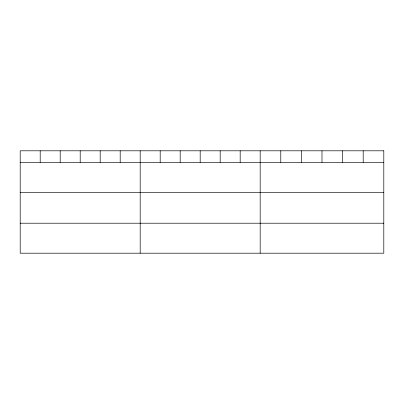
<?xml version="1.0" encoding="UTF-8"?>
<svg xmlns="http://www.w3.org/2000/svg" width="404" height="404" viewBox="0 0 404 404"><rect width="100%" height="100%" fill="white"/><g stroke="black" fill="none" stroke-linecap="round" stroke-linejoin="round"><path stroke-width="0.61" d="M20.2 162.322L383.8 162.322M20.2 192.309L383.8 192.309M20.2 223.21L383.8 223.21M363.196 150.803L363.196 162.322M342.592 150.803L342.592 162.322M321.988 150.803L321.988 162.322M301.384 150.803L301.384 162.322M280.78 150.803L280.78 162.322M260.176 150.803L260.176 253.197M240.178 150.803L240.178 162.322M220.18 150.803L220.18 162.322M200.182 150.803L200.182 162.322M180.184 150.803L180.184 162.322M160.186 150.803L160.186 162.322M140.188 150.803L140.188 253.197M120.19 150.803L120.19 162.322M100.192 150.803L100.192 162.322M80.194 150.803L80.194 162.322M60.196 150.803L60.196 162.322M40.198 150.803L40.198 162.322M383.8 150.803L20.2 150.803L20.2 253.197L383.8 253.197L383.8 150.803"/></g></svg>
